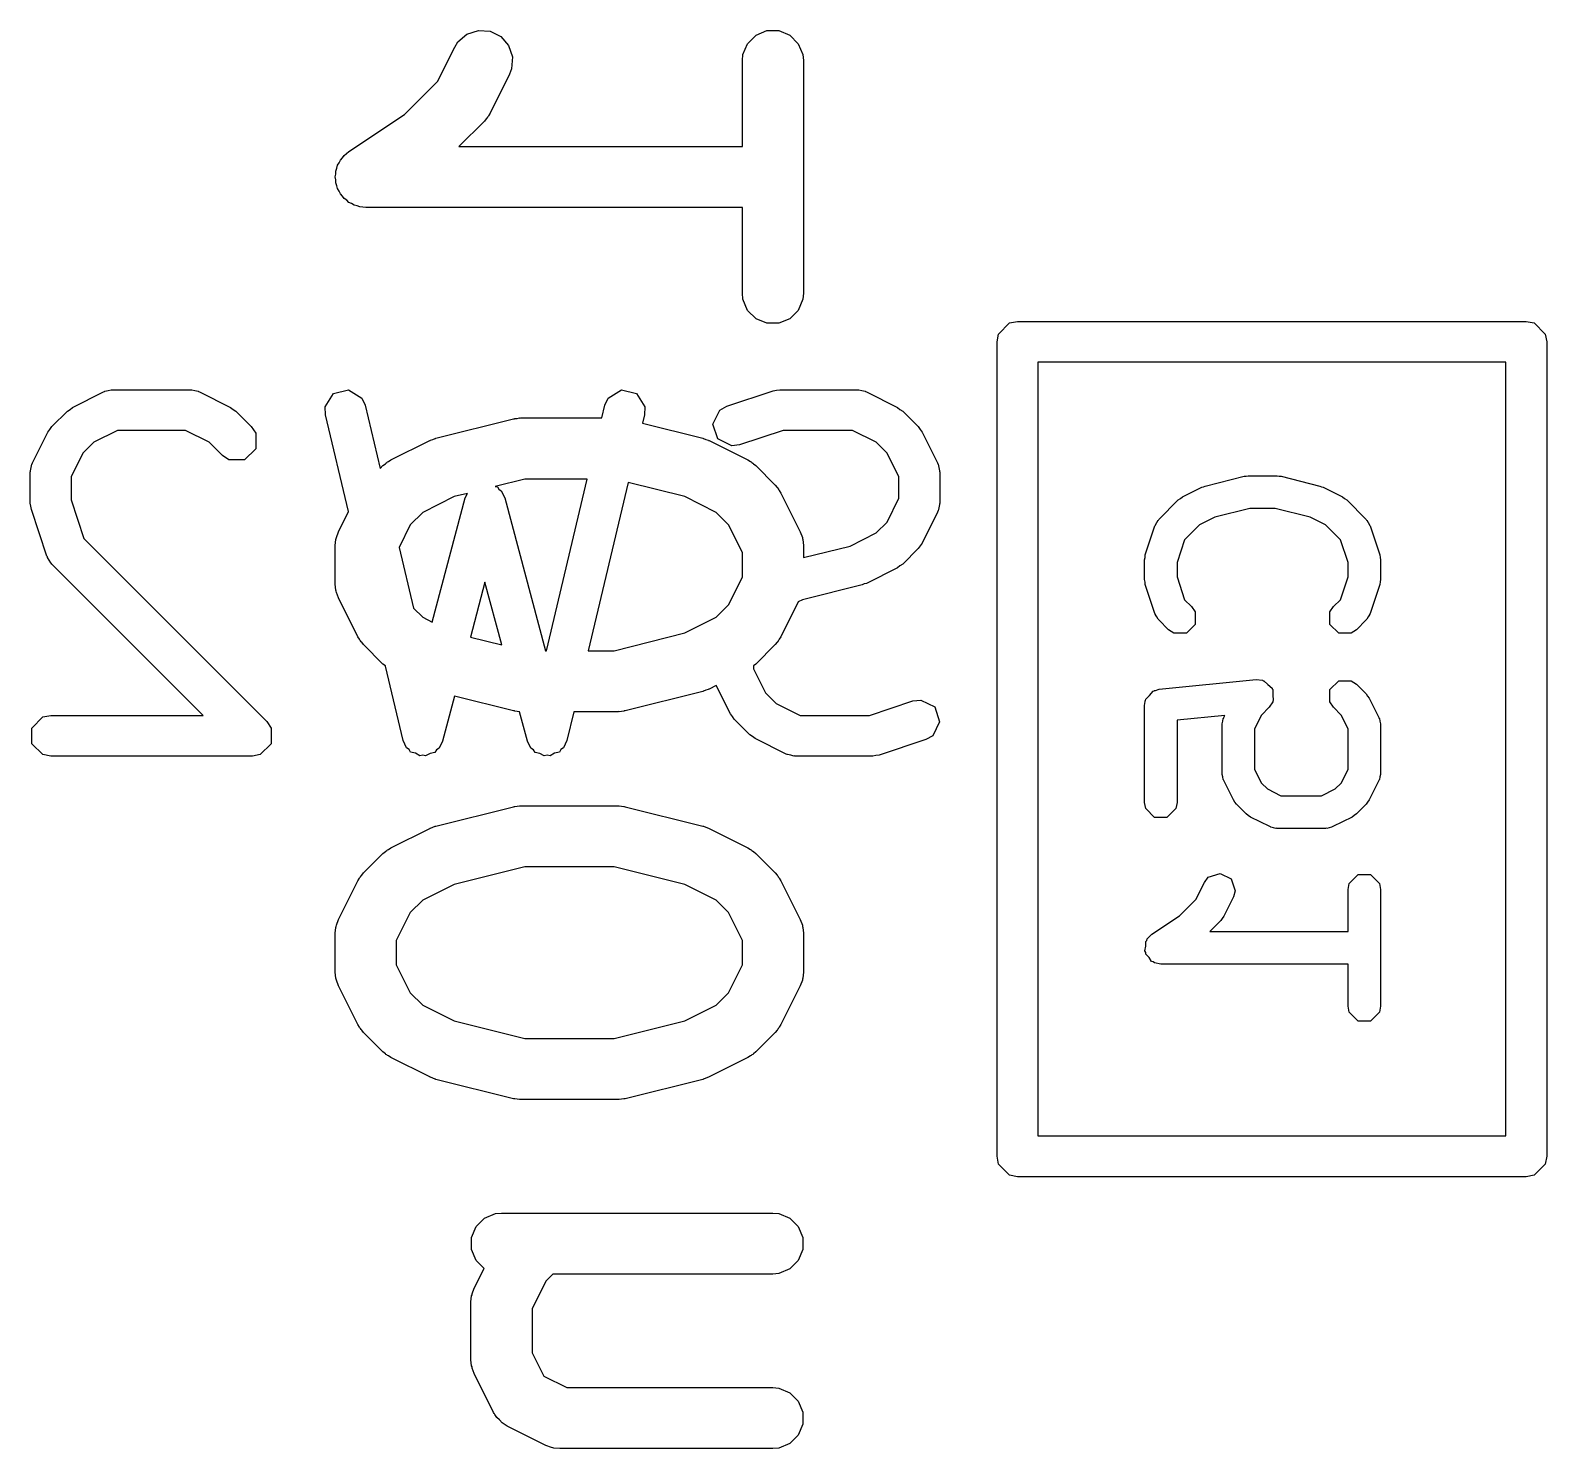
# Model space of a CAD drawing. Header units: inches. Extents: x 0.38 to 5.39, y 0.07 to 3.28.
# Drawn here: x 1.3295 to 1.4761, y 1.9502 to 2.0873 of the extents above; entities that cross this region are included whole.
import ezdxf

# ---------------------------------------------------------------- set-up
doc = ezdxf.new("R2010")
doc.units = ezdxf.units.IN
doc.header["$MEASUREMENT"] = 0
doc.layers.add('BLACK', color=250, linetype='CONTINUOUS')

msp = doc.modelspace()

# ---------------------------------------------------------------- linework, layer by layer
at = {"layer": 'BLACK', "linetype": 'CONTINUOUS'}
for p, q in [((1.37085, 2.08622), (1.37172, 2.08698)), ((1.37172, 2.08698), (1.37282, 2.08734)), ((1.37282, 2.08734), (1.37397, 2.08726)), ((1.37397, 2.08726), (1.375, 2.08675)), ((1.375, 2.08675), (1.37575, 2.08587)), ((1.39885, 2.08605), (1.39967, 2.08687)), ((1.39967, 2.08687), (1.40073, 2.08731)), ((1.40073, 2.08731), (1.40188, 2.08731)), ((1.40188, 2.08731), (1.40295, 2.08687)), ((1.40295, 2.08687), (1.40376, 2.08605)), ((1.36888, 2.08241), (1.37055, 2.08573)), ((1.37055, 2.08573), (1.37085, 2.08622)), ((1.37575, 2.08587), (1.37612, 2.08478)), ((1.39836, 2.08441), (1.39841, 2.08499)), ((1.39841, 2.08499), (1.39885, 2.08605)), ((1.40376, 2.08605), (1.4042, 2.08499)), ((1.4042, 2.08499), (1.40426, 2.08441)), ((1.37603, 2.08363), (1.37583, 2.08309)), ((1.37612, 2.08478), (1.37603, 2.08363)), ((1.39836, 2.07612), (1.39836, 2.08441)), ((1.40426, 2.08441), (1.40426, 2.06192)), ((1.36568, 2.07921), (1.36888, 2.08241)), ((1.37583, 2.08309), (1.37395, 2.07934)), ((1.3603, 2.07562), (1.36568, 2.07921)), ((1.3738, 2.07909), (1.37377, 2.07902)), ((1.37395, 2.07934), (1.3738, 2.07909)), ((1.3734, 2.07857), (1.37094, 2.07612)), ((1.37359, 2.0788), (1.3734, 2.07857)), ((1.37364, 2.07885), (1.37359, 2.0788)), ((1.3737, 2.07894), (1.37364, 2.07885)), ((1.37377, 2.07902), (1.3737, 2.07894)), ((1.37094, 2.07612), (1.39836, 2.07612)), ((1.35937, 2.07454), (1.35948, 2.0748)), ((1.35948, 2.0748), (1.35969, 2.07501)), ((1.35969, 2.07501), (1.35985, 2.07525)), ((1.35985, 2.07525), (1.3603, 2.07562)), ((1.3603, 2.07562), (1.3603, 2.07562)), ((1.3603, 2.07562), (1.3603, 2.07562)), ((1.3603, 2.07562), (1.3603, 2.07562)), ((1.35898, 2.07317), (1.35904, 2.07345)), ((1.35904, 2.07288), (1.35898, 2.07317)), ((1.35904, 2.07374), (1.35915, 2.07401)), ((1.35904, 2.07345), (1.35904, 2.07374)), ((1.35915, 2.07401), (1.35921, 2.0743)), ((1.35921, 2.0743), (1.35937, 2.07454)), ((1.35904, 2.07259), (1.35904, 2.07288)), ((1.35915, 2.07232), (1.35904, 2.07259)), ((1.35921, 2.07204), (1.35915, 2.07232)), ((1.35937, 2.07179), (1.35921, 2.07204)), ((1.35948, 2.07152), (1.35937, 2.07179)), ((1.35969, 2.07132), (1.35948, 2.07152)), ((1.35985, 2.07108), (1.35969, 2.07132)), ((1.36009, 2.07092), (1.35985, 2.07108)), ((1.3603, 2.07071), (1.36009, 2.07092)), ((1.36056, 2.0706), (1.3603, 2.07071)), ((1.3608, 2.07044), (1.36056, 2.0706)), ((1.36109, 2.07038), (1.3608, 2.07044)), ((1.36136, 2.07027), (1.36109, 2.07038)), ((1.36193, 2.07021), (1.36136, 2.07027)), ((1.36194, 2.07021), (1.36193, 2.07021)), ((1.36193, 2.07021), (1.36193, 2.07021)), ((1.39836, 2.07021), (1.36194, 2.07021)), ((1.36194, 2.07021), (1.36194, 2.07021)), ((1.39836, 2.06192), (1.39836, 2.07021)), ((1.39841, 2.06134), (1.39836, 2.06192)), ((1.40426, 2.06192), (1.4042, 2.06134)), ((1.39885, 2.06027), (1.39841, 2.06134)), ((1.39967, 2.05946), (1.39885, 2.06027)), ((1.40376, 2.06027), (1.40295, 2.05946)), ((1.4042, 2.06134), (1.40376, 2.06027)), ((1.40073, 2.05902), (1.39967, 2.05946)), ((1.40188, 2.05902), (1.40073, 2.05902)), ((1.40295, 2.05946), (1.40188, 2.05902)), ((1.42312, 2.05798), (1.42418, 2.05905)), ((1.42418, 2.05905), (1.42494, 2.0592)), ((1.42494, 2.0592), (1.47415, 2.0592)), ((1.47415, 2.0592), (1.4749, 2.05905)), ((1.4749, 2.05905), (1.47597, 2.05798)), ((1.42297, 2.05723), (1.42312, 2.05798)), ((1.42297, 1.97849), (1.42297, 2.05723)), ((1.47597, 2.05798), (1.47612, 2.05723)), ((1.47612, 2.05723), (1.47612, 1.97849)), ((1.42691, 2.05526), (1.42691, 1.98046)), ((1.47218, 2.05526), (1.42691, 2.05526)), ((1.47218, 1.98046), (1.47218, 2.05526)), ((1.33359, 2.05089), (1.33659, 2.05239)), ((1.33659, 2.05239), (1.33668, 2.05242)), ((1.33668, 2.05242), (1.33672, 2.05245)), ((1.33672, 2.05245), (1.33703, 2.05251)), ((1.33703, 2.05251), (1.33733, 2.0526)), ((1.33733, 2.0526), (1.33737, 2.05258)), ((1.33737, 2.05258), (1.33747, 2.0526)), ((1.33747, 2.0526), (1.34497, 2.0526)), ((1.34497, 2.0526), (1.34506, 2.05258)), ((1.34506, 2.05258), (1.34511, 2.0526)), ((1.34511, 2.0526), (1.34541, 2.05251)), ((1.34541, 2.05251), (1.34572, 2.05245)), ((1.34572, 2.05245), (1.34575, 2.05242)), ((1.34575, 2.05242), (1.34585, 2.05239)), ((1.34585, 2.05239), (1.34885, 2.05089)), ((1.35802, 2.05095), (1.35881, 2.05223)), ((1.35881, 2.05223), (1.36028, 2.05258)), ((1.36028, 2.05258), (1.36156, 2.05179)), ((1.36156, 2.05179), (1.36188, 2.05109)), ((1.38505, 2.05109), (1.38537, 2.05179)), ((1.38537, 2.05179), (1.38665, 2.05258)), ((1.38665, 2.05258), (1.38812, 2.05223)), ((1.38812, 2.05223), (1.38891, 2.05095)), ((1.39684, 2.051), (1.40134, 2.0525)), ((1.40134, 2.0525), (1.40165, 2.05254)), ((1.40165, 2.05254), (1.40196, 2.0526)), ((1.40196, 2.0526), (1.40946, 2.0526)), ((1.40946, 2.0526), (1.40956, 2.05258)), ((1.40956, 2.05258), (1.4096, 2.0526)), ((1.4096, 2.0526), (1.4099, 2.05251)), ((1.4099, 2.05251), (1.41021, 2.05245)), ((1.41021, 2.05245), (1.41025, 2.05242)), ((1.41025, 2.05242), (1.41034, 2.05239)), ((1.41034, 2.05239), (1.41334, 2.05089)), ((1.33158, 2.04903), (1.33308, 2.05053)), ((1.33308, 2.05053), (1.33334, 2.0507)), ((1.33334, 2.0507), (1.33359, 2.05089)), ((1.34885, 2.05089), (1.3491, 2.0507)), ((1.3491, 2.0507), (1.34936, 2.05053)), ((1.34936, 2.05053), (1.35086, 2.04903)), ((1.35805, 2.05018), (1.35802, 2.05095)), ((1.36028, 2.04083), (1.35805, 2.05018)), ((1.36188, 2.05109), (1.36333, 2.04499)), ((1.36872, 2.04791), (1.37622, 2.04978)), ((1.37622, 2.04978), (1.37632, 2.0498)), ((1.37632, 2.0498), (1.37636, 2.04981)), ((1.37636, 2.04981), (1.37658, 2.04983)), ((1.37658, 2.04983), (1.37679, 2.04987)), ((1.37679, 2.04987), (1.37684, 2.04986)), ((1.37684, 2.04986), (1.37694, 2.04987)), ((1.37694, 2.04987), (1.38476, 2.04987)), ((1.38476, 2.04987), (1.38505, 2.05109)), ((1.38888, 2.05018), (1.38868, 2.04937)), ((1.38891, 2.05095), (1.38888, 2.05018)), ((1.3955, 2.04927), (1.39617, 2.05062)), ((1.39617, 2.05062), (1.39684, 2.051)), ((1.41334, 2.05089), (1.41359, 2.0507)), ((1.41359, 2.0507), (1.41385, 2.05053)), ((1.41385, 2.05053), (1.41535, 2.04903)), ((1.32971, 2.04552), (1.33121, 2.04851)), ((1.33121, 2.04851), (1.3314, 2.04876)), ((1.3314, 2.04876), (1.33158, 2.04903)), ((1.33793, 2.04867), (1.33564, 2.04752)), ((1.3445, 2.04867), (1.33793, 2.04867)), ((1.3468, 2.04752), (1.3445, 2.04867)), ((1.35086, 2.04903), (1.35129, 2.04839)), ((1.35129, 2.04839), (1.35129, 2.04688)), ((1.38868, 2.04937), (1.39452, 2.04791)), ((1.39597, 2.04784), (1.3955, 2.04927)), ((1.40228, 2.04867), (1.39808, 2.04727)), ((1.409, 2.04867), (1.40228, 2.04867)), ((1.41129, 2.04752), (1.409, 2.04867)), ((1.41535, 2.04903), (1.41553, 2.04876)), ((1.41553, 2.04876), (1.41572, 2.04851)), ((1.41572, 2.04851), (1.41722, 2.04552)), ((1.33564, 2.04752), (1.33459, 2.04647)), ((1.34808, 2.04624), (1.3468, 2.04752)), ((1.35129, 2.04688), (1.35022, 2.04582)), ((1.36437, 2.04581), (1.36812, 2.04768)), ((1.36812, 2.04768), (1.36816, 2.0477)), ((1.36816, 2.0477), (1.36818, 2.04771)), ((1.36818, 2.04771), (1.36842, 2.0478)), ((1.36842, 2.0478), (1.36866, 2.04789)), ((1.36866, 2.04789), (1.36868, 2.04789)), ((1.36868, 2.04789), (1.36872, 2.04791)), ((1.39452, 2.04791), (1.39457, 2.04789)), ((1.39457, 2.04789), (1.39459, 2.04789)), ((1.39459, 2.04789), (1.39483, 2.0478)), ((1.39483, 2.0478), (1.39507, 2.04771)), ((1.39507, 2.04771), (1.39509, 2.0477)), ((1.39509, 2.0477), (1.39513, 2.04768)), ((1.39513, 2.04768), (1.39888, 2.04581)), ((1.39732, 2.04717), (1.39597, 2.04784)), ((1.39808, 2.04727), (1.39732, 2.04717)), ((1.41234, 2.04647), (1.41129, 2.04752)), ((1.32959, 2.04508), (1.32965, 2.04539)), ((1.32965, 2.04539), (1.32968, 2.04542)), ((1.32968, 2.04542), (1.32971, 2.04552)), ((1.33459, 2.04647), (1.33344, 2.04417)), ((1.34871, 2.04582), (1.34808, 2.04624)), ((1.35022, 2.04582), (1.34871, 2.04582)), ((1.3636, 2.04526), (1.36383, 2.04544)), ((1.36383, 2.04544), (1.36388, 2.0455)), ((1.36388, 2.0455), (1.36397, 2.04556)), ((1.36397, 2.04556), (1.36405, 2.04562)), ((1.36405, 2.04562), (1.36412, 2.04565)), ((1.36412, 2.04565), (1.36437, 2.04581)), ((1.39888, 2.04581), (1.39913, 2.04565)), ((1.39913, 2.04565), (1.3992, 2.04562)), ((1.3992, 2.04562), (1.39928, 2.04556)), ((1.39928, 2.04556), (1.39937, 2.0455)), ((1.39937, 2.0455), (1.39942, 2.04544)), ((1.39942, 2.04544), (1.39965, 2.04526)), ((1.41349, 2.04417), (1.41234, 2.04647)), ((1.41722, 2.04552), (1.41725, 2.04542)), ((1.41725, 2.04542), (1.41728, 2.04539)), ((1.41728, 2.04539), (1.41734, 2.04508)), ((1.3295, 2.04463), (1.32952, 2.04473)), ((1.3295, 2.04164), (1.3295, 2.04463)), ((1.32951, 2.04477), (1.32959, 2.04508)), ((1.32952, 2.04473), (1.32951, 2.04477)), ((1.33344, 2.04417), (1.33344, 2.04195)), ((1.36333, 2.04499), (1.3636, 2.04526)), ((1.3773, 2.04396), (1.37446, 2.04325)), ((1.38335, 2.04396), (1.3773, 2.04396)), ((1.3794, 2.02737), (1.38335, 2.04396)), ((1.39965, 2.04526), (1.40152, 2.04338)), ((1.41349, 2.0421), (1.41349, 2.04417)), ((1.41734, 2.04508), (1.41742, 2.04477)), ((1.41742, 2.04477), (1.41741, 2.04473)), ((1.41741, 2.04473), (1.41743, 2.04463)), ((1.41743, 2.04463), (1.41743, 2.04164)), ((1.44311, 2.04329), (1.44686, 2.04423)), ((1.44686, 2.04423), (1.44705, 2.04424)), ((1.44705, 2.04424), (1.44724, 2.04427)), ((1.44724, 2.04427), (1.45005, 2.04427)), ((1.45005, 2.04427), (1.45024, 2.04424)), ((1.45024, 2.04424), (1.45043, 2.04423)), ((1.45043, 2.04423), (1.45418, 2.04329)), ((1.37178, 2.04258), (1.37047, 2.04226)), ((1.37156, 2.04214), (1.37178, 2.04258)), ((1.37446, 2.04325), (1.37466, 2.0432)), ((1.37466, 2.0432), (1.3748, 2.04297)), ((1.3748, 2.04297), (1.37503, 2.04283)), ((1.37503, 2.04283), (1.37537, 2.04214)), ((1.38732, 2.04362), (1.38345, 2.02737)), ((1.39278, 2.04226), (1.38732, 2.04362)), ((1.40152, 2.04338), (1.40171, 2.04315)), ((1.40171, 2.04315), (1.40177, 2.0431)), ((1.40177, 2.0431), (1.40182, 2.04301)), ((1.40182, 2.04301), (1.40189, 2.04293)), ((1.40189, 2.04293), (1.40192, 2.04286)), ((1.40192, 2.04286), (1.40207, 2.04261)), ((1.40207, 2.04261), (1.40395, 2.03886)), ((1.44091, 2.04223), (1.44278, 2.04317)), ((1.44278, 2.04317), (1.44295, 2.04322)), ((1.44295, 2.04322), (1.44311, 2.04329)), ((1.45418, 2.04329), (1.45434, 2.04322)), ((1.45434, 2.04322), (1.4545, 2.04317)), ((1.4545, 2.04317), (1.45638, 2.04223)), ((1.32956, 2.04133), (1.3295, 2.04164)), ((1.3296, 2.04101), (1.32956, 2.04133)), ((1.3311, 2.03651), (1.3296, 2.04101)), ((1.33344, 2.04195), (1.33469, 2.0382)), ((1.37047, 2.04226), (1.36744, 2.04074)), ((1.36836, 2.03013), (1.37156, 2.04214)), ((1.37537, 2.04214), (1.37931, 2.02737)), ((1.39581, 2.04074), (1.39278, 2.04226)), ((1.41234, 2.0398), (1.41349, 2.0421)), ((1.41734, 2.04119), (1.41728, 2.04088)), ((1.41742, 2.0415), (1.41734, 2.04119)), ((1.41743, 2.04164), (1.41741, 2.04154)), ((1.41741, 2.04154), (1.41742, 2.0415)), ((1.43863, 2.04006), (1.4405, 2.04194)), ((1.4405, 2.04194), (1.44071, 2.04208)), ((1.44071, 2.04208), (1.44091, 2.04223)), ((1.44743, 2.04112), (1.44404, 2.04028)), ((1.44986, 2.04112), (1.44743, 2.04112)), ((1.45325, 2.04028), (1.44986, 2.04112)), ((1.45638, 2.04223), (1.45658, 2.04208)), ((1.45658, 2.04208), (1.45679, 2.04194)), ((1.45679, 2.04194), (1.45866, 2.04006)), ((1.3593, 2.03886), (1.36028, 2.04083)), ((1.36624, 2.03954), (1.36515, 2.03736)), ((1.36744, 2.04074), (1.36624, 2.03954)), ((1.39701, 2.03954), (1.39581, 2.04074)), ((1.39836, 2.03685), (1.39701, 2.03954)), ((1.41129, 2.03875), (1.41234, 2.0398)), ((1.41722, 2.04075), (1.41572, 2.03776)), ((1.41725, 2.04085), (1.41722, 2.04075)), ((1.41728, 2.04088), (1.41725, 2.04085)), ((1.43731, 2.03664), (1.43824, 2.03945)), ((1.43824, 2.03945), (1.43828, 2.03952)), ((1.43828, 2.03955), (1.43842, 2.03976)), ((1.43828, 2.03952), (1.43828, 2.03955)), ((1.43842, 2.03976), (1.43855, 2.03998)), ((1.43855, 2.03998), (1.43858, 2.04)), ((1.43858, 2.04), (1.43863, 2.04006)), ((1.44255, 2.03953), (1.44111, 2.0381)), ((1.44404, 2.04028), (1.44255, 2.03953)), ((1.45474, 2.03953), (1.45325, 2.04028)), ((1.45617, 2.0381), (1.45474, 2.03953)), ((1.45866, 2.04006), (1.45871, 2.04)), ((1.45871, 2.04), (1.45874, 2.03998)), ((1.45874, 2.03998), (1.45886, 2.03976)), ((1.45886, 2.03976), (1.459, 2.03955)), ((1.459, 2.03955), (1.459, 2.03952)), ((1.459, 2.03952), (1.45904, 2.03945)), ((1.45904, 2.03945), (1.45998, 2.03664)), ((1.33469, 2.0382), (1.35236, 2.02053)), ((1.35898, 2.03754), (1.35904, 2.03812)), ((1.35904, 2.03812), (1.35908, 2.03822)), ((1.35908, 2.03822), (1.35909, 2.03832)), ((1.35909, 2.03832), (1.3593, 2.03886)), ((1.40395, 2.03886), (1.40416, 2.03832)), ((1.40416, 2.03832), (1.40416, 2.03822)), ((1.40416, 2.03822), (1.4042, 2.03812)), ((1.4042, 2.03812), (1.40426, 2.03754)), ((1.40877, 2.03749), (1.41129, 2.03875)), ((1.44111, 2.0381), (1.44038, 2.03588)), ((1.45691, 2.03588), (1.45617, 2.0381)), ((1.33115, 2.03643), (1.3311, 2.03651)), ((1.35898, 2.03379), (1.35898, 2.03754)), ((1.36515, 2.03736), (1.36655, 2.03148)), ((1.39836, 2.03449), (1.39836, 2.03685)), ((1.40426, 2.03754), (1.40426, 2.03637)), ((1.40426, 2.03637), (1.40877, 2.03749)), ((1.41535, 2.03724), (1.41385, 2.03574)), ((1.41553, 2.03751), (1.41535, 2.03724)), ((1.41572, 2.03776), (1.41553, 2.03751)), ((1.43728, 2.03638), (1.43731, 2.03664)), ((1.45998, 2.03664), (1.46001, 2.03638)), ((1.33115, 2.03638), (1.33115, 2.03643)), ((1.33133, 2.03612), (1.33115, 2.03638)), ((1.33148, 2.03585), (1.33133, 2.03612)), ((1.33152, 2.03583), (1.33148, 2.03585)), ((1.33158, 2.03574), (1.33152, 2.03583)), ((1.34621, 2.02111), (1.33158, 2.03574)), ((1.41334, 2.03538), (1.41034, 2.03388)), ((1.41359, 2.03557), (1.41334, 2.03538)), ((1.41385, 2.03574), (1.41359, 2.03557)), ((1.43723, 2.03614), (1.43728, 2.03638)), ((1.43723, 2.03426), (1.43723, 2.03614)), ((1.44038, 2.03588), (1.44038, 2.03452)), ((1.45691, 2.03452), (1.45691, 2.03588)), ((1.46001, 2.03638), (1.46006, 2.03614)), ((1.46006, 2.03614), (1.46006, 2.03426)), ((1.35904, 2.03322), (1.35898, 2.03379)), ((1.37346, 2.034), (1.37205, 2.02869)), ((1.37508, 2.02793), (1.37346, 2.034)), ((1.39701, 2.03179), (1.39836, 2.03449)), ((1.40994, 2.03373), (1.40415, 2.03228)), ((1.41013, 2.03382), (1.40994, 2.03373)), ((1.41034, 2.03388), (1.41013, 2.03382)), ((1.43728, 2.03401), (1.43723, 2.03426)), ((1.43731, 2.03376), (1.43728, 2.03401)), ((1.43824, 2.03095), (1.43731, 2.03376)), ((1.44038, 2.03452), (1.44111, 2.0323)), ((1.45617, 2.0323), (1.45691, 2.03452)), ((1.45998, 2.03376), (1.45904, 2.03095)), ((1.46001, 2.03402), (1.45998, 2.03376)), ((1.46006, 2.03426), (1.46001, 2.03402)), ((1.35908, 2.03312), (1.35904, 2.03322)), ((1.35909, 2.03301), (1.35908, 2.03312)), ((1.3593, 2.03247), (1.35909, 2.03301)), ((1.36117, 2.02872), (1.3593, 2.03247)), ((1.40415, 2.03228), (1.40375, 2.03208)), ((1.44111, 2.0323), (1.44179, 2.03163)), ((1.4555, 2.03163), (1.45617, 2.0323)), ((1.36655, 2.03148), (1.36744, 2.0306)), ((1.39581, 2.0306), (1.39701, 2.03179)), ((1.40375, 2.03208), (1.40207, 2.02872)), ((1.43828, 2.03088), (1.43824, 2.03095)), ((1.43828, 2.03085), (1.43828, 2.03088)), ((1.43842, 2.03064), (1.43828, 2.03085)), ((1.44179, 2.03163), (1.44213, 2.03112)), ((1.44213, 2.03112), (1.44213, 2.02991)), ((1.45516, 2.03112), (1.4555, 2.03163)), ((1.45516, 2.02991), (1.45516, 2.03112)), ((1.459, 2.03085), (1.45886, 2.03064)), ((1.45904, 2.03095), (1.459, 2.03088)), ((1.459, 2.03088), (1.459, 2.03085)), ((1.36744, 2.0306), (1.36836, 2.03013)), ((1.39278, 2.02908), (1.39581, 2.0306)), ((1.43855, 2.03042), (1.43842, 2.03064)), ((1.43858, 2.0304), (1.43855, 2.03042)), ((1.43863, 2.03034), (1.43858, 2.0304)), ((1.43956, 2.0294), (1.43863, 2.03034)), ((1.44007, 2.02906), (1.43956, 2.0294)), ((1.44213, 2.02991), (1.44128, 2.02906)), ((1.45601, 2.02906), (1.45516, 2.02991)), ((1.45772, 2.0294), (1.45721, 2.02906)), ((1.45866, 2.03034), (1.45772, 2.0294)), ((1.45871, 2.0304), (1.45866, 2.03034)), ((1.45874, 2.03042), (1.45871, 2.0304)), ((1.45886, 2.03064), (1.45874, 2.03042)), ((1.36133, 2.02848), (1.36117, 2.02872)), ((1.36136, 2.0284), (1.36133, 2.02848)), ((1.36142, 2.02832), (1.36136, 2.0284)), ((1.36148, 2.02823), (1.36142, 2.02832)), ((1.36154, 2.02818), (1.36148, 2.02823)), ((1.36172, 2.02796), (1.36154, 2.02818)), ((1.3636, 2.02608), (1.36172, 2.02796)), ((1.37205, 2.02869), (1.37508, 2.02793)), ((1.38595, 2.02737), (1.39278, 2.02908)), ((1.40152, 2.02796), (1.39965, 2.02608)), ((1.40171, 2.02818), (1.40152, 2.02796)), ((1.40177, 2.02823), (1.40171, 2.02818)), ((1.40182, 2.02832), (1.40177, 2.02823)), ((1.40189, 2.0284), (1.40182, 2.02832)), ((1.40192, 2.02848), (1.40189, 2.0284)), ((1.40207, 2.02872), (1.40192, 2.02848)), ((1.44128, 2.02906), (1.44007, 2.02906)), ((1.45721, 2.02906), (1.45601, 2.02906)), ((1.37931, 2.02737), (1.3794, 2.02737)), ((1.38345, 2.02737), (1.38595, 2.02737)), ((1.36383, 2.0259), (1.3636, 2.02608)), ((1.36384, 2.02588), (1.36383, 2.0259)), ((1.36555, 2.01868), (1.36384, 2.02588)), ((1.39965, 2.02608), (1.39943, 2.0259)), ((1.39943, 2.0259), (1.39943, 2.0256)), ((1.39943, 2.0256), (1.40058, 2.0233)), ((1.39452, 2.02343), (1.38703, 2.02156)), ((1.39457, 2.02345), (1.39452, 2.02343)), ((1.39459, 2.02345), (1.39457, 2.02345)), ((1.39483, 2.02354), (1.39459, 2.02345)), ((1.39507, 2.02362), (1.39483, 2.02354)), ((1.39509, 2.02364), (1.39507, 2.02362)), ((1.39513, 2.02365), (1.39509, 2.02364)), ((1.39583, 2.024), (1.39513, 2.02365)), ((1.3972, 2.02126), (1.39583, 2.024)), ((1.43772, 2.02305), (1.43806, 2.02346)), ((1.43806, 2.02346), (1.43816, 2.0235)), ((1.43816, 2.0235), (1.4382, 2.02353)), ((1.4382, 2.02353), (1.43828, 2.02353)), ((1.43828, 2.02353), (1.43864, 2.02364)), ((1.43864, 2.02364), (1.44802, 2.02458)), ((1.44802, 2.02458), (1.44863, 2.02452)), ((1.44863, 2.02452), (1.44869, 2.02447)), ((1.44869, 2.02447), (1.44878, 2.02447)), ((1.44878, 2.02447), (1.44915, 2.02409)), ((1.44915, 2.02409), (1.44956, 2.02376)), ((1.44956, 2.02376), (1.44957, 2.02368)), ((1.44957, 2.02368), (1.44963, 2.02362)), ((1.44963, 2.02362), (1.44963, 2.02309)), ((1.45516, 2.02362), (1.45601, 2.02447)), ((1.45516, 2.02241), (1.45516, 2.02362)), ((1.45601, 2.02447), (1.45721, 2.02447)), ((1.45721, 2.02447), (1.45772, 2.02413)), ((1.45772, 2.02413), (1.45866, 2.02319)), ((1.37053, 2.02298), (1.36937, 2.01863)), ((1.37622, 2.02156), (1.37053, 2.02298)), ((1.40058, 2.0233), (1.40163, 2.02226)), ((1.40163, 2.02226), (1.40393, 2.02111)), ((1.41064, 2.02111), (1.41484, 2.02251)), ((1.41484, 2.02251), (1.4156, 2.0226)), ((1.4156, 2.0226), (1.41695, 2.02193)), ((1.41695, 2.02193), (1.41742, 2.0205)), ((1.43723, 2.02208), (1.4373, 2.02245)), ((1.43723, 2.0127), (1.43723, 2.02208)), ((1.43729, 2.02253), (1.43732, 2.02257)), ((1.4373, 2.02245), (1.43729, 2.02253)), ((1.43732, 2.02257), (1.43735, 2.02268)), ((1.43735, 2.02268), (1.43772, 2.02305)), ((1.44929, 2.0219), (1.44853, 2.02114)), ((1.44963, 2.02241), (1.44929, 2.0219)), ((1.44963, 2.02309), (1.44968, 2.02256)), ((1.44968, 2.02256), (1.44963, 2.02249)), ((1.44963, 2.02249), (1.44963, 2.02241)), ((1.4555, 2.0219), (1.45516, 2.02241)), ((1.45625, 2.02114), (1.4555, 2.0219)), ((1.45866, 2.02319), (1.4588, 2.02298)), ((1.4588, 2.02298), (1.45896, 2.02278)), ((1.45896, 2.02278), (1.45989, 2.02091)), ((1.32965, 2.01989), (1.33072, 2.02096)), ((1.33072, 2.02096), (1.33147, 2.02111)), ((1.33147, 2.02111), (1.34621, 2.02111)), ((1.35236, 2.02053), (1.35279, 2.01989)), ((1.37632, 2.02154), (1.37622, 2.02156)), ((1.37636, 2.02152), (1.37632, 2.02154)), ((1.37658, 2.0215), (1.37636, 2.02152)), ((1.37679, 2.02147), (1.37658, 2.0215)), ((1.3768, 2.02147), (1.37679, 2.02147)), ((1.37756, 2.01863), (1.3768, 2.02147)), ((1.38204, 2.02147), (1.38138, 2.01868)), ((1.38631, 2.02147), (1.38204, 2.02147)), ((1.38641, 2.02148), (1.38631, 2.02147)), ((1.38645, 2.02147), (1.38641, 2.02148)), ((1.38667, 2.0215), (1.38645, 2.02147)), ((1.38689, 2.02152), (1.38667, 2.0215)), ((1.38693, 2.02154), (1.38689, 2.02152)), ((1.38703, 2.02156), (1.38693, 2.02154)), ((1.39739, 2.02101), (1.3972, 2.02126)), ((1.39757, 2.02075), (1.39739, 2.02101)), ((1.39907, 2.01925), (1.39757, 2.02075)), ((1.40393, 2.02111), (1.41064, 2.02111)), ((1.41742, 2.0205), (1.41675, 2.01915)), ((1.445, 2.02111), (1.44038, 2.02065)), ((1.44038, 2.02065), (1.44038, 2.0127)), ((1.44473, 2.02031), (1.4448, 2.02056)), ((1.4448, 2.02056), (1.44485, 2.0208)), ((1.44485, 2.0208), (1.44487, 2.02083)), ((1.44487, 2.02083), (1.44489, 2.02091)), ((1.44489, 2.02091), (1.445, 2.02111)), ((1.44853, 2.02114), (1.44788, 2.01983)), ((1.45691, 2.01983), (1.45625, 2.02114)), ((1.45989, 2.02091), (1.45992, 2.02083)), ((1.45992, 2.02083), (1.45994, 2.0208)), ((1.45994, 2.0208), (1.45999, 2.02056)), ((1.45999, 2.02056), (1.46006, 2.02031)), ((1.32965, 2.01838), (1.32965, 2.01989)), ((1.35279, 2.01989), (1.35279, 2.01838)), ((1.39933, 2.01907), (1.39907, 2.01925)), ((1.39958, 2.01888), (1.39933, 2.01907)), ((1.41675, 2.01915), (1.41608, 2.01877)), ((1.44474, 2.02028), (1.44473, 2.02031)), ((1.44473, 2.0202), (1.44474, 2.02028)), ((1.44473, 2.01551), (1.44473, 2.0202)), ((1.44788, 2.01983), (1.44788, 2.01589)), ((1.45691, 2.01589), (1.45691, 2.01983)), ((1.46006, 2.02031), (1.46005, 2.02028)), ((1.46005, 2.02028), (1.46006, 2.0202)), ((1.46006, 2.0202), (1.46006, 2.01551)), ((1.33072, 2.01732), (1.32965, 2.01838)), ((1.35279, 2.01838), (1.35172, 2.01732)), ((1.36587, 2.01798), (1.36555, 2.01868)), ((1.36612, 2.01783), (1.36587, 2.01798)), ((1.36627, 2.01757), (1.36612, 2.01783)), ((1.36674, 2.01745), (1.36627, 2.01757)), ((1.36715, 2.01719), (1.36674, 2.01745)), ((1.36862, 2.01754), (1.36815, 2.01743)), ((1.36877, 2.01779), (1.36862, 2.01754)), ((1.36903, 2.01794), (1.36877, 2.01779)), ((1.36937, 2.01863), (1.36903, 2.01794)), ((1.3779, 2.01794), (1.37756, 2.01863)), ((1.37816, 2.01779), (1.3779, 2.01794)), ((1.37831, 2.01754), (1.37816, 2.01779)), ((1.37878, 2.01743), (1.37831, 2.01754)), ((1.38019, 2.01745), (1.37978, 2.01719)), ((1.38066, 2.01757), (1.38019, 2.01745)), ((1.38081, 2.01783), (1.38066, 2.01757)), ((1.38106, 2.01798), (1.38081, 2.01783)), ((1.38138, 2.01868), (1.38106, 2.01798)), ((1.40258, 2.01738), (1.39958, 2.01888)), ((1.41608, 2.01877), (1.41158, 2.01727)), ((1.33147, 2.01717), (1.33072, 2.01732)), ((1.35097, 2.01717), (1.33147, 2.01717)), ((1.35172, 2.01732), (1.35097, 2.01717)), ((1.36744, 2.01726), (1.36715, 2.01719)), ((1.36772, 2.01719), (1.36744, 2.01726)), ((1.36815, 2.01743), (1.36772, 2.01719)), ((1.3792, 2.01719), (1.37878, 2.01743)), ((1.37949, 2.01726), (1.3792, 2.01719)), ((1.37978, 2.01719), (1.37949, 2.01726)), ((1.40268, 2.01735), (1.40258, 2.01738)), ((1.40271, 2.01732), (1.40268, 2.01735)), ((1.40302, 2.01726), (1.40271, 2.01732)), ((1.40332, 2.01717), (1.40302, 2.01726)), ((1.40336, 2.01719), (1.40332, 2.01717)), ((1.40346, 2.01717), (1.40336, 2.01719)), ((1.41096, 2.01717), (1.40346, 2.01717)), ((1.41127, 2.01723), (1.41096, 2.01717)), ((1.41158, 2.01727), (1.41127, 2.01723)), ((1.44474, 2.01544), (1.44473, 2.01551)), ((1.44473, 2.0154), (1.44474, 2.01544)), ((1.4448, 2.01516), (1.44473, 2.0154)), ((1.44485, 2.01491), (1.4448, 2.01516)), ((1.44487, 2.01489), (1.44485, 2.01491)), ((1.44489, 2.01481), (1.44487, 2.01489)), ((1.44583, 2.01294), (1.44489, 2.01481)), ((1.44788, 2.01589), (1.44853, 2.01457)), ((1.44853, 2.01457), (1.44911, 2.014)), ((1.45568, 2.014), (1.45625, 2.01457)), ((1.45625, 2.01457), (1.45691, 2.01589)), ((1.45989, 2.01481), (1.45896, 2.01294)), ((1.45992, 2.01489), (1.45989, 2.01481)), ((1.45994, 2.01491), (1.45992, 2.01489)), ((1.45999, 2.01516), (1.45994, 2.01491)), ((1.46006, 2.0154), (1.45999, 2.01516)), ((1.46006, 2.01551), (1.46005, 2.01544)), ((1.46005, 2.01544), (1.46006, 2.0154)), ((1.44911, 2.014), (1.45042, 2.01334)), ((1.45042, 2.01334), (1.45436, 2.01334)), ((1.45436, 2.01334), (1.45568, 2.014)), ((1.36872, 2.01041), (1.37622, 2.01229)), ((1.37622, 2.01229), (1.37632, 2.0123)), ((1.37632, 2.0123), (1.37636, 2.01232)), ((1.37636, 2.01232), (1.37658, 2.01234)), ((1.37658, 2.01234), (1.37679, 2.01237)), ((1.37679, 2.01237), (1.37684, 2.01236)), ((1.37684, 2.01236), (1.37694, 2.01237)), ((1.37694, 2.01237), (1.38631, 2.01237)), ((1.38631, 2.01237), (1.38641, 2.01236)), ((1.38641, 2.01236), (1.38645, 2.01237)), ((1.38645, 2.01237), (1.38667, 2.01234)), ((1.38667, 2.01234), (1.38689, 2.01232)), ((1.38689, 2.01232), (1.38693, 2.0123)), ((1.38693, 2.0123), (1.38703, 2.01229)), ((1.38703, 2.01229), (1.39452, 2.01041)), ((1.43735, 2.0121), (1.43723, 2.0127)), ((1.4382, 2.01125), (1.43735, 2.0121)), ((1.44026, 2.0121), (1.4394, 2.01125)), ((1.44038, 2.0127), (1.44026, 2.0121)), ((1.44598, 2.01274), (1.44583, 2.01294)), ((1.44612, 2.01253), (1.44598, 2.01274)), ((1.44706, 2.01159), (1.44612, 2.01253)), ((1.44727, 2.01145), (1.44706, 2.01159)), ((1.45772, 2.01159), (1.45752, 2.01145)), ((1.45866, 2.01253), (1.45772, 2.01159)), ((1.4588, 2.01274), (1.45866, 2.01253)), ((1.45896, 2.01294), (1.4588, 2.01274)), ((1.36437, 2.00831), (1.36812, 2.01019)), ((1.36812, 2.01019), (1.36816, 2.0102)), ((1.36816, 2.0102), (1.36818, 2.01022)), ((1.36818, 2.01022), (1.36842, 2.0103)), ((1.36842, 2.0103), (1.36866, 2.01039)), ((1.36866, 2.01039), (1.36868, 2.0104)), ((1.36868, 2.0104), (1.36872, 2.01041)), ((1.39452, 2.01041), (1.39457, 2.0104)), ((1.39457, 2.0104), (1.39459, 2.01039)), ((1.39459, 2.01039), (1.39483, 2.0103)), ((1.39483, 2.0103), (1.39507, 2.01022)), ((1.39507, 2.01022), (1.39509, 2.0102)), ((1.39509, 2.0102), (1.39513, 2.01019)), ((1.39513, 2.01019), (1.39888, 2.00831)), ((1.4394, 2.01125), (1.4382, 2.01125)), ((1.44747, 2.01129), (1.44727, 2.01145)), ((1.44935, 2.01036), (1.44747, 2.01129)), ((1.44942, 2.01034), (1.44935, 2.01036)), ((1.44945, 2.01031), (1.44942, 2.01034)), ((1.44969, 2.01026), (1.44945, 2.01031)), ((1.44994, 2.01019), (1.44969, 2.01026)), ((1.44997, 2.01021), (1.44994, 2.01019)), ((1.45005, 2.01019), (1.44997, 2.01021)), ((1.45474, 2.01019), (1.45005, 2.01019)), ((1.45481, 2.01021), (1.45474, 2.01019)), ((1.45485, 2.01019), (1.45481, 2.01021)), ((1.45509, 2.01026), (1.45485, 2.01019)), ((1.45534, 2.01031), (1.45509, 2.01026)), ((1.45536, 2.01034), (1.45534, 2.01031)), ((1.45544, 2.01036), (1.45536, 2.01034)), ((1.45732, 2.01129), (1.45544, 2.01036)), ((1.45752, 2.01145), (1.45732, 2.01129)), ((1.36172, 2.00589), (1.3636, 2.00776)), ((1.3636, 2.00776), (1.36383, 2.00795)), ((1.36383, 2.00795), (1.36388, 2.008)), ((1.36388, 2.008), (1.36397, 2.00806)), ((1.36397, 2.00806), (1.36405, 2.00813)), ((1.36405, 2.00813), (1.36412, 2.00816)), ((1.36412, 2.00816), (1.36437, 2.00831)), ((1.39888, 2.00831), (1.39913, 2.00816)), ((1.39913, 2.00816), (1.3992, 2.00813)), ((1.3992, 2.00813), (1.39928, 2.00806)), ((1.39928, 2.00806), (1.39937, 2.008)), ((1.39937, 2.008), (1.39942, 2.00795)), ((1.39942, 2.00795), (1.39965, 2.00776)), ((1.39965, 2.00776), (1.40152, 2.00589)), ((1.36154, 2.00566), (1.36172, 2.00589)), ((1.3773, 2.00647), (1.37047, 2.00476)), ((1.38595, 2.00647), (1.3773, 2.00647)), ((1.39278, 2.00476), (1.38595, 2.00647)), ((1.40152, 2.00589), (1.40171, 2.00566)), ((1.44339, 2.00546), (1.44454, 2.00584)), ((1.44454, 2.00584), (1.44562, 2.0053)), ((1.45703, 2.00487), (1.45788, 2.00572)), ((1.45788, 2.00572), (1.45909, 2.00572)), ((1.45909, 2.00572), (1.45994, 2.00487)), ((1.3593, 2.00137), (1.36117, 2.00512)), ((1.36117, 2.00512), (1.36133, 2.00537)), ((1.36133, 2.00537), (1.36136, 2.00544)), ((1.36136, 2.00544), (1.36142, 2.00552)), ((1.36142, 2.00552), (1.36148, 2.00561)), ((1.36148, 2.00561), (1.36154, 2.00566)), ((1.37047, 2.00476), (1.36744, 2.00325)), ((1.39581, 2.00325), (1.39278, 2.00476)), ((1.40171, 2.00566), (1.40177, 2.00561)), ((1.40177, 2.00561), (1.40182, 2.00552)), ((1.40182, 2.00552), (1.40189, 2.00544)), ((1.40189, 2.00544), (1.40192, 2.00537)), ((1.40192, 2.00537), (1.40207, 2.00512)), ((1.40207, 2.00512), (1.40395, 2.00137)), ((1.44219, 2.00332), (1.44302, 2.00497)), ((1.44302, 2.00497), (1.44339, 2.00546)), ((1.44562, 2.0053), (1.446, 2.00415)), ((1.45691, 2.00427), (1.45703, 2.00487)), ((1.45691, 2.00022), (1.45691, 2.00427)), ((1.45994, 2.00487), (1.46006, 2.00427)), ((1.46006, 2.00427), (1.46006, 1.99302)), ((1.36744, 2.00325), (1.36624, 2.00205)), ((1.39701, 2.00205), (1.39581, 2.00325)), ((1.44061, 2.00174), (1.44219, 2.00332)), ((1.44583, 2.00356), (1.4449, 2.00169)), ((1.446, 2.00415), (1.44583, 2.00356)), ((1.35909, 2.00083), (1.3593, 2.00137)), ((1.36624, 2.00205), (1.36489, 1.99935)), ((1.39836, 1.99935), (1.39701, 2.00205)), ((1.40395, 2.00137), (1.40416, 2.00083)), ((1.43793, 1.99995), (1.44061, 2.00174)), ((1.44474, 2.00149), (1.4446, 2.00128)), ((1.4449, 2.00169), (1.44474, 2.00149)), ((1.35898, 2.00005), (1.35904, 2.00062)), ((1.35898, 1.9963), (1.35898, 2.00005)), ((1.35904, 2.00062), (1.35908, 2.00072)), ((1.35908, 2.00072), (1.35909, 2.00083)), ((1.40416, 2.00083), (1.40416, 2.00072)), ((1.40416, 2.00072), (1.4042, 2.00062)), ((1.4042, 2.00062), (1.40426, 2.00005)), ((1.40426, 2.00005), (1.40426, 1.9963)), ((1.43749, 1.99952), (1.43793, 1.99995)), ((1.4446, 2.00128), (1.44354, 2.00022)), ((1.44354, 2.00022), (1.45691, 2.00022)), ((1.36489, 1.99935), (1.36489, 1.997)), ((1.39836, 1.997), (1.39836, 1.99935)), ((1.43726, 1.99834), (1.43735, 1.99879)), ((1.43735, 1.99924), (1.43746, 1.99936)), ((1.43735, 1.99879), (1.43735, 1.99924)), ((1.43746, 1.99936), (1.43749, 1.99952)), ((1.36489, 1.997), (1.36624, 1.9943)), ((1.39701, 1.9943), (1.39836, 1.997)), ((1.43735, 1.9982), (1.43726, 1.99834)), ((1.43735, 1.99804), (1.43735, 1.9982)), ((1.43767, 1.99772), (1.43735, 1.99804)), ((1.43792, 1.99733), (1.43767, 1.99772)), ((1.43808, 1.9973), (1.43792, 1.99733)), ((1.4382, 1.99719), (1.43808, 1.9973)), ((1.4388, 1.99707), (1.4382, 1.99719)), ((1.45691, 1.99707), (1.4388, 1.99707)), ((1.45691, 1.99302), (1.45691, 1.99707)), ((1.35904, 1.99572), (1.35898, 1.9963)), ((1.35908, 1.99562), (1.35904, 1.99572)), ((1.35909, 1.99552), (1.35908, 1.99562)), ((1.3593, 1.99498), (1.35909, 1.99552)), ((1.40416, 1.99552), (1.40395, 1.99498)), ((1.4042, 1.99572), (1.40416, 1.99562)), ((1.40416, 1.99562), (1.40416, 1.99552)), ((1.40426, 1.9963), (1.4042, 1.99572)), ((1.36117, 1.99123), (1.3593, 1.99498)), ((1.36624, 1.9943), (1.36744, 1.9931)), ((1.39581, 1.9931), (1.39701, 1.9943)), ((1.40395, 1.99498), (1.40207, 1.99123)), ((1.36744, 1.9931), (1.37047, 1.99159)), ((1.39278, 1.99159), (1.39581, 1.9931)), ((1.45703, 1.99242), (1.45691, 1.99302)), ((1.46006, 1.99302), (1.45994, 1.99242)), ((1.36133, 1.99098), (1.36117, 1.99123)), ((1.37047, 1.99159), (1.3773, 1.98988)), ((1.38595, 1.98988), (1.39278, 1.99159)), ((1.40207, 1.99123), (1.40192, 1.99098)), ((1.45788, 1.99156), (1.45703, 1.99242)), ((1.45909, 1.99156), (1.45788, 1.99156)), ((1.45994, 1.99242), (1.45909, 1.99156)), ((1.36136, 1.99091), (1.36133, 1.99098)), ((1.36142, 1.99083), (1.36136, 1.99091)), ((1.36148, 1.99074), (1.36142, 1.99083)), ((1.36154, 1.99069), (1.36148, 1.99074)), ((1.36172, 1.99046), (1.36154, 1.99069)), ((1.3636, 1.98859), (1.36172, 1.99046)), ((1.3773, 1.98988), (1.38595, 1.98988)), ((1.40152, 1.99046), (1.39965, 1.98859)), ((1.40171, 1.99069), (1.40152, 1.99046)), ((1.40177, 1.99074), (1.40171, 1.99069)), ((1.40182, 1.99083), (1.40177, 1.99074)), ((1.40189, 1.99091), (1.40182, 1.99083)), ((1.40192, 1.99098), (1.40189, 1.99091)), ((1.36383, 1.9884), (1.3636, 1.98859)), ((1.36388, 1.98834), (1.36383, 1.9884)), ((1.36397, 1.98829), (1.36388, 1.98834)), ((1.36405, 1.98822), (1.36397, 1.98829)), ((1.36412, 1.98819), (1.36405, 1.98822)), ((1.36437, 1.98803), (1.36412, 1.98819)), ((1.39913, 1.98819), (1.39888, 1.98803)), ((1.3992, 1.98822), (1.39913, 1.98819)), ((1.39928, 1.98829), (1.3992, 1.98822)), ((1.39937, 1.98834), (1.39928, 1.98829)), ((1.39942, 1.9884), (1.39937, 1.98834)), ((1.39965, 1.98859), (1.39942, 1.9884)), ((1.36812, 1.98616), (1.36437, 1.98803)), ((1.39888, 1.98803), (1.39513, 1.98616)), ((1.36816, 1.98614), (1.36812, 1.98616)), ((1.36818, 1.98613), (1.36816, 1.98614)), ((1.36842, 1.98604), (1.36818, 1.98613)), ((1.36866, 1.98595), (1.36842, 1.98604)), ((1.36868, 1.98595), (1.36866, 1.98595)), ((1.36872, 1.98593), (1.36868, 1.98595)), ((1.37622, 1.98406), (1.36872, 1.98593)), ((1.39452, 1.98593), (1.38703, 1.98406)), ((1.39457, 1.98595), (1.39452, 1.98593)), ((1.39459, 1.98595), (1.39457, 1.98595)), ((1.39483, 1.98604), (1.39459, 1.98595)), ((1.39507, 1.98613), (1.39483, 1.98604)), ((1.39509, 1.98614), (1.39507, 1.98613)), ((1.39513, 1.98616), (1.39509, 1.98614)), ((1.37632, 1.98405), (1.37622, 1.98406)), ((1.37636, 1.98403), (1.37632, 1.98405)), ((1.37658, 1.98401), (1.37636, 1.98403)), ((1.37679, 1.98398), (1.37658, 1.98401)), ((1.37684, 1.98398), (1.37679, 1.98398)), ((1.37694, 1.98397), (1.37684, 1.98398)), ((1.38631, 1.98397), (1.37694, 1.98397)), ((1.38641, 1.98398), (1.38631, 1.98397)), ((1.38645, 1.98398), (1.38641, 1.98398)), ((1.38667, 1.98401), (1.38645, 1.98398)), ((1.38689, 1.98403), (1.38667, 1.98401)), ((1.38693, 1.98405), (1.38689, 1.98403)), ((1.38703, 1.98406), (1.38693, 1.98405)), ((1.42691, 1.98046), (1.47218, 1.98046)), ((1.42312, 1.97773), (1.42297, 1.97849)), ((1.47612, 1.97849), (1.47597, 1.97773)), ((1.42418, 1.97667), (1.42312, 1.97773)), ((1.42494, 1.97652), (1.42418, 1.97667)), ((1.47415, 1.97652), (1.42494, 1.97652)), ((1.4749, 1.97667), (1.47415, 1.97652)), ((1.47597, 1.97773), (1.4749, 1.97667)), ((1.37261, 1.97169), (1.37342, 1.97251)), ((1.37342, 1.97251), (1.37449, 1.97295)), ((1.37449, 1.97295), (1.37506, 1.973)), ((1.37506, 1.973), (1.40131, 1.973)), ((1.40131, 1.973), (1.40188, 1.97295)), ((1.40188, 1.97295), (1.40295, 1.97251)), ((1.40295, 1.97251), (1.40376, 1.97169)), ((1.37217, 1.97063), (1.37261, 1.97169)), ((1.37217, 1.96948), (1.37217, 1.97063)), ((1.40376, 1.97169), (1.4042, 1.97063)), ((1.4042, 1.97063), (1.4042, 1.96948)), ((1.37261, 1.96841), (1.37217, 1.96948)), ((1.4042, 1.96948), (1.40376, 1.96841)), ((1.37242, 1.96575), (1.37337, 1.96765)), ((1.37337, 1.96765), (1.37261, 1.96841)), ((1.40376, 1.96841), (1.40295, 1.9676)), ((1.37936, 1.96643), (1.37801, 1.96373)), ((1.38003, 1.9671), (1.37936, 1.96643)), ((1.40131, 1.9671), (1.38003, 1.9671)), ((1.40188, 1.96716), (1.40131, 1.9671)), ((1.40295, 1.9676), (1.40188, 1.96716)), ((1.37211, 1.96443), (1.37217, 1.965)), ((1.37217, 1.965), (1.37221, 1.9651)), ((1.37221, 1.96521), (1.37242, 1.96575)), ((1.37221, 1.9651), (1.37221, 1.96521)), ((1.37211, 1.9588), (1.37211, 1.96443)), ((1.37801, 1.96373), (1.37801, 1.9595)), ((1.37217, 1.95823), (1.37211, 1.9588)), ((1.37801, 1.9595), (1.37914, 1.95725)), ((1.37221, 1.95813), (1.37217, 1.95823)), ((1.37221, 1.95802), (1.37221, 1.95813)), ((1.37242, 1.95748), (1.37221, 1.95802)), ((1.37429, 1.95373), (1.37242, 1.95748)), ((1.37914, 1.95725), (1.38138, 1.95613)), ((1.38138, 1.95613), (1.40131, 1.95613)), ((1.40131, 1.95613), (1.40188, 1.95607)), ((1.40188, 1.95607), (1.40295, 1.95563)), ((1.40295, 1.95563), (1.40376, 1.95482)), ((1.40376, 1.95482), (1.4042, 1.95375)), ((1.37436, 1.95364), (1.37429, 1.95373)), ((1.37437, 1.95359), (1.37436, 1.95364)), ((1.37442, 1.95353), (1.37437, 1.95359)), ((1.3746, 1.95324), (1.37442, 1.95353)), ((1.37488, 1.953), (1.3746, 1.95324)), ((1.37513, 1.95272), (1.37488, 1.953)), ((1.4042, 1.95375), (1.4042, 1.9526)), ((1.37542, 1.95254), (1.37513, 1.95272)), ((1.37547, 1.95249), (1.37542, 1.95254)), ((1.37552, 1.95247), (1.37547, 1.95249)), ((1.37562, 1.95241), (1.37552, 1.95247)), ((1.37936, 1.95054), (1.37562, 1.95241)), ((1.40376, 1.95154), (1.40295, 1.95072)), ((1.4042, 1.9526), (1.40376, 1.95154)), ((1.37991, 1.95033), (1.37936, 1.95054)), ((1.38001, 1.95032), (1.37991, 1.95033)), ((1.38011, 1.95028), (1.38001, 1.95032)), ((1.38069, 1.95023), (1.38011, 1.95028)), ((1.40131, 1.95023), (1.38069, 1.95023)), ((1.40188, 1.95028), (1.40131, 1.95023)), ((1.40295, 1.95072), (1.40188, 1.95028))]:
    msp.add_line(p, q, dxfattribs=at)

doc.saveas('drawing.dxf')
